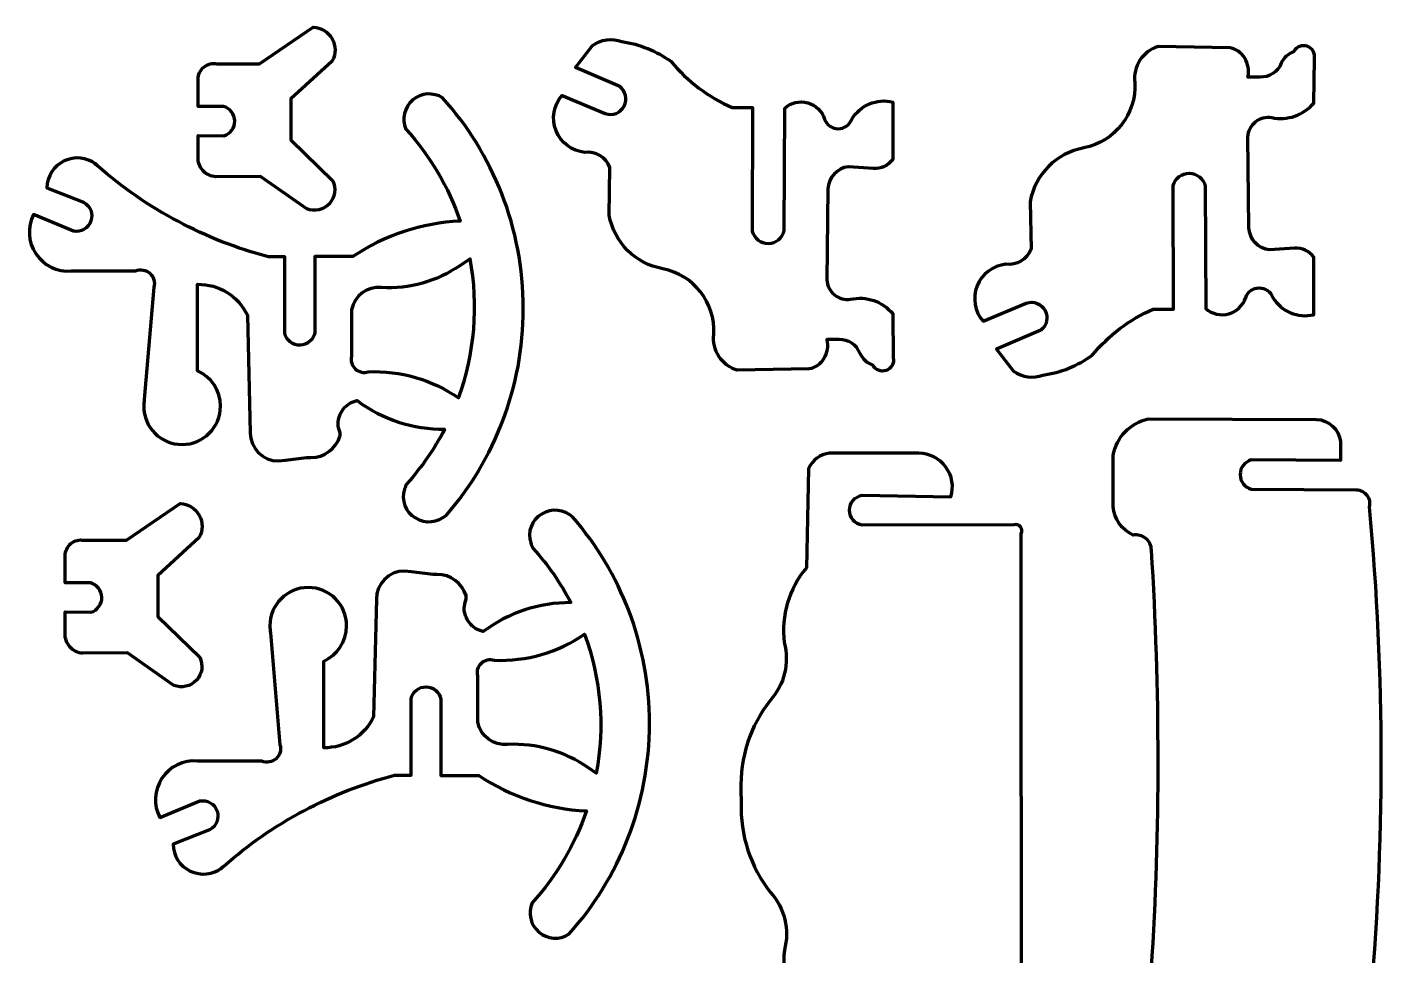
# Model space of a CAD drawing. Header units: centimetres. Extents: x -9.9 to 13.7, y -14.2 to 24.
# Drawn here: x -9.86 to 5.34, y 13.6 to 24 of the extents above; entities that cross this region are included whole.
import ezdxf

# ---------------------------------------------------------------- set-up
doc = ezdxf.new("R2010")
doc.units = ezdxf.units.CM
doc.header["$MEASUREMENT"] = 0
doc.layers.add('Laag 1', color=7, linetype='Continuous')

msp = doc.modelspace()

# ---------------------------------------------------------------- linework, layer by layer
at = {"layer": 'Laag 1', "lineweight": 100}
for points, knots in [([(-6.4484, 23.62317), (-6.40561, 23.70076), (-6.40601, 23.79496), (-6.44944, 23.87219), (-6.44944, 23.87219), (-6.49287, 23.94944), (-6.57316, 23.99872), (-6.66169, 24.00248), (-6.66169, 24.00248), (-6.66169, 24.00248), (-7.26418, 23.59216), (-7.26418, 23.59216), (-7.26418, 23.59216), (-7.26418, 23.59216), (-7.73876, 23.59216), (-7.73876, 23.59216), (-7.73876, 23.59216), (-7.7907, 23.60253), (-7.84456, 23.589), (-7.88544, 23.55533), (-7.88544, 23.55533), (-7.92633, 23.52167), (-7.94969, 23.4714), (-7.94969, 23.41844), (-7.94969, 23.41844), (-7.94969, 23.41844), (-7.94969, 23.11446), (-7.94969, 23.11446), (-7.94969, 23.11446), (-7.94969, 23.11446), (-7.66742, 23.11446), (-7.66742, 23.11446), (-7.66742, 23.11446), (-7.59324, 23.09529), (-7.54094, 23.02902), (-7.53949, 22.95241), (-7.53949, 22.95241), (-7.53804, 22.87582), (-7.58782, 22.80763), (-7.66122, 22.78566), (-7.66122, 22.78566), (-7.66122, 22.78566), (-7.94969, 22.78878), (-7.94969, 22.78878), (-7.94969, 22.78878), (-7.94969, 22.78878), (-7.94969, 22.54992), (-7.94969, 22.54992), (-7.94969, 22.54992), (-7.95332, 22.4939), (-7.93438, 22.43875), (-7.89708, 22.39679), (-7.89708, 22.39679), (-7.85978, 22.35484), (-7.80724, 22.32955), (-7.75117, 22.32659), (-7.75117, 22.32659), (-7.75117, 22.32659), (-7.25178, 22.3297), (-7.25178, 22.3297), (-7.25178, 22.3297), (-7.25178, 22.3297), (-6.73377, 21.96679), (-6.73377, 21.96679), (-6.73377, 21.96679), (-6.64517, 21.93223), (-6.54444, 21.9555), (-6.47998, 22.02544), (-6.47998, 22.02544), (-6.41553, 22.09538), (-6.40053, 22.19767), (-6.4422, 22.28316), (-6.4422, 22.28316), (-6.4422, 22.28316), (-6.91057, 22.73913), (-6.91057, 22.73913), (-6.91057, 22.73913), (-6.91057, 22.73913), (-6.91057, 23.19822), (-6.91057, 23.19822), (-6.91057, 23.19822), (-6.91057, 23.19822), (-6.4484, 23.62317), (-6.4484, 23.62317)], [0, 0, 0, 0, 0.04545455, 0.04545455, 0.04545455, 0.04545455, 0.09090909, 0.09090909, 0.09090909, 0.09090909, 0.13636364, 0.13636364, 0.13636364, 0.13636364, 0.18181818, 0.18181818, 0.18181818, 0.18181818, 0.22727273, 0.22727273, 0.22727273, 0.22727273, 0.27272727, 0.27272727, 0.27272727, 0.27272727, 0.31818182, 0.31818182, 0.31818182, 0.31818182, 0.36363636, 0.36363636, 0.36363636, 0.36363636, 0.40909091, 0.40909091, 0.40909091, 0.40909091, 0.45454545, 0.45454545, 0.45454545, 0.45454545, 0.5, 0.5, 0.5, 0.5, 0.54545455, 0.54545455, 0.54545455, 0.54545455, 0.59090909, 0.59090909, 0.59090909, 0.59090909, 0.63636364, 0.63636364, 0.63636364, 0.63636364, 0.68181818, 0.68181818, 0.68181818, 0.68181818, 0.72727273, 0.72727273, 0.72727273, 0.72727273, 0.77272727, 0.77272727, 0.77272727, 0.77272727, 0.81818182, 0.81818182, 0.81818182, 0.81818182, 0.86363636, 0.86363636, 0.86363636, 0.86363636, 0.90909091, 0.90909091, 0.90909091, 0.90909091, 1, 1, 1, 1]), ([(-1.10588, 20.17568), (-1.10588, 20.17568), (-1.91353, 20.16153), (-1.91353, 20.16153), (-1.91353, 20.16153), (-2.08764, 20.21368), (-2.19807, 20.38458), (-2.17408, 20.56475), (-2.17408, 20.56475), (-2.15694, 20.91638), (-2.39962, 21.22765), (-2.74482, 21.29678), (-2.74482, 21.29678), (-3.05178, 21.35126), (-3.2921, 21.59157), (-3.34657, 21.89854), (-3.34657, 21.89854), (-3.34657, 21.89854), (-3.33727, 22.43207), (-3.33727, 22.43207), (-3.33727, 22.43207), (-3.38305, 22.54496), (-3.4985, 22.61346), (-3.61953, 22.59955), (-3.61953, 22.59955), (-3.7635, 22.6139), (-3.88747, 22.70729), (-3.94098, 22.84171), (-3.94098, 22.84171), (-3.99448, 22.97615), (-3.96861, 23.12917), (-3.87388, 23.23853), (-3.87388, 23.23853), (-3.87388, 23.23853), (-3.39, 23.03381), (-3.39, 23.03381), (-3.39, 23.03381), (-3.30907, 23.00653), (-3.22028, 23.04185), (-3.18025, 23.1173), (-3.18025, 23.1173), (-3.14022, 23.19274), (-3.16073, 23.28608), (-3.2287, 23.33779), (-3.2287, 23.33779), (-3.2287, 23.33779), (-3.72499, 23.55183), (-3.72499, 23.55183), (-3.72499, 23.55183), (-3.72499, 23.55183), (-3.53268, 23.79686), (-3.53268, 23.79686), (-3.53268, 23.79686), (-3.43767, 23.86649), (-3.31372, 23.88286), (-3.20389, 23.84028), (-3.20389, 23.84028), (-3.00421, 23.81264), (-2.81451, 23.73589), (-2.65176, 23.61695), (-2.65176, 23.61695), (-2.46773, 23.39427), (-2.23399, 23.2179), (-1.96936, 23.10205), (-1.96936, 23.10205), (-1.96936, 23.10205), (-1.73983, 23.10205), (-1.73983, 23.10205), (-1.73983, 23.10205), (-1.73983, 23.10205), (-1.74603, 21.71865), (-1.74603, 21.71865), (-1.74603, 21.71865), (-1.72438, 21.63604), (-1.64907, 21.57893), (-1.56369, 21.58041), (-1.56369, 21.58041), (-1.4783, 21.58188), (-1.405, 21.64153), (-1.38622, 21.72484), (-1.38622, 21.72484), (-1.38622, 21.72484), (-1.38001, 23.09586), (-1.38001, 23.09586), (-1.38001, 23.09586), (-1.30988, 23.1578), (-1.21317, 23.18005), (-1.12301, 23.155), (-1.12301, 23.155), (-1.03285, 23.12997), (-0.96149, 23.06101), (-0.93335, 22.97177), (-0.93335, 22.97177), (-0.91032, 22.90764), (-0.84951, 22.86484), (-0.78136, 22.86484), (-0.78136, 22.86484), (-0.7132, 22.86486), (-0.65239, 22.90763), (-0.62937, 22.97177), (-0.62937, 22.97177), (-0.53444, 23.12888), (-0.34886, 23.20662), (-0.1703, 23.16409), (-0.1703, 23.16409), (-0.1703, 23.16409), (-0.1703, 22.52095), (-0.1703, 22.52095), (-0.1703, 22.52095), (-0.21974, 22.45124), (-0.30225, 22.41274), (-0.38743, 22.41964), (-0.38743, 22.41964), (-0.38743, 22.41964), (-0.66659, 22.43826), (-0.66659, 22.43826), (-0.66659, 22.43826), (-0.79455, 22.42491), (-0.89276, 22.31871), (-0.89613, 22.19011), (-0.89613, 22.19011), (-0.89613, 22.19011), (-0.90853, 21.17273), (-0.90853, 21.17273), (-0.90853, 21.17273), (-0.90502, 21.1073), (-0.87405, 21.04641), (-0.82325, 21.00506), (-0.82325, 21.00506), (-0.77244, 20.96371), (-0.70654, 20.94574), (-0.64178, 20.95558), (-0.64178, 20.95558), (-0.46684, 20.99389), (-0.28512, 20.93171), (-0.1703, 20.79429), (-0.1703, 20.79429), (-0.1703, 20.79429), (-0.16409, 20.29799), (-0.16409, 20.29799), (-0.16409, 20.29799), (-0.15231, 20.23807), (-0.18632, 20.17856), (-0.24395, 20.15831), (-0.24395, 20.15831), (-0.30158, 20.13807), (-0.36534, 20.16321), (-0.39363, 20.21735), (-0.39363, 20.21735), (-0.45672, 20.23991), (-0.50813, 20.28683), (-0.53631, 20.34762), (-0.53631, 20.34762), (-0.5717, 20.44597), (-0.66774, 20.50915), (-0.77205, 20.50272), (-0.77205, 20.50272), (-0.77205, 20.50272), (-0.90774, 20.50447), (-0.90774, 20.50447), (-0.90774, 20.50447), (-0.89275, 20.43083), (-0.90562, 20.35346), (-0.94324, 20.29102), (-0.94324, 20.29102), (-0.98087, 20.2286), (-1.03983, 20.18678), (-1.10589, 20.17566)], [0, 0, 0, 0, 0.02325581, 0.02325581, 0.02325581, 0.02325581, 0.04651163, 0.04651163, 0.04651163, 0.04651163, 0.06976744, 0.06976744, 0.06976744, 0.06976744, 0.09302326, 0.09302326, 0.09302326, 0.09302326, 0.11627907, 0.11627907, 0.11627907, 0.11627907, 0.13953488, 0.13953488, 0.13953488, 0.13953488, 0.1627907, 0.1627907, 0.1627907, 0.1627907, 0.18604651, 0.18604651, 0.18604651, 0.18604651, 0.20930233, 0.20930233, 0.20930233, 0.20930233, 0.23255814, 0.23255814, 0.23255814, 0.23255814, 0.25581395, 0.25581395, 0.25581395, 0.25581395, 0.27906977, 0.27906977, 0.27906977, 0.27906977, 0.30232558, 0.30232558, 0.30232558, 0.30232558, 0.3255814, 0.3255814, 0.3255814, 0.3255814, 0.34883721, 0.34883721, 0.34883721, 0.34883721, 0.37209302, 0.37209302, 0.37209302, 0.37209302, 0.39534884, 0.39534884, 0.39534884, 0.39534884, 0.41860465, 0.41860465, 0.41860465, 0.41860465, 0.44186047, 0.44186047, 0.44186047, 0.44186047, 0.46511628, 0.46511628, 0.46511628, 0.46511628, 0.48837209, 0.48837209, 0.48837209, 0.48837209, 0.51162791, 0.51162791, 0.51162791, 0.51162791, 0.53488372, 0.53488372, 0.53488372, 0.53488372, 0.55813953, 0.55813953, 0.55813953, 0.55813953, 0.58139535, 0.58139535, 0.58139535, 0.58139535, 0.60465116, 0.60465116, 0.60465116, 0.60465116, 0.62790698, 0.62790698, 0.62790698, 0.62790698, 0.65116279, 0.65116279, 0.65116279, 0.65116279, 0.6744186, 0.6744186, 0.6744186, 0.6744186, 0.69767442, 0.69767442, 0.69767442, 0.69767442, 0.72093023, 0.72093023, 0.72093023, 0.72093023, 0.74418605, 0.74418605, 0.74418605, 0.74418605, 0.76744186, 0.76744186, 0.76744186, 0.76744186, 0.79069767, 0.79069767, 0.79069767, 0.79069767, 0.81395349, 0.81395349, 0.81395349, 0.81395349, 0.8372093, 0.8372093, 0.8372093, 0.8372093, 0.86046512, 0.86046512, 0.86046512, 0.86046512, 0.88372093, 0.88372093, 0.88372093, 0.88372093, 0.90697674, 0.90697674, 0.90697674, 0.90697674, 0.93023256, 0.93023256, 0.93023256, 0.93023256, 0.95348837, 0.95348837, 0.95348837, 0.95348837, 1, 1, 1, 1]), ([(3.6095, 23.77079), (3.6095, 23.77079), (2.80186, 23.78494), (2.80186, 23.78494), (2.80186, 23.78494), (2.62775, 23.73277), (2.51731, 23.56185), (2.5413, 23.38169), (2.5413, 23.38169), (2.55845, 23.03006), (2.31576, 22.71879), (1.97056, 22.64966), (1.97056, 22.64966), (1.6636, 22.59519), (1.42329, 22.35487), (1.36881, 22.0479), (1.36881, 22.0479), (1.36881, 22.0479), (1.37812, 21.5144), (1.37812, 21.5144), (1.37812, 21.5144), (1.33234, 21.4015), (1.21688, 21.33298), (1.09585, 21.34689), (1.09585, 21.34689), (0.95188, 21.33255), (0.82791, 21.23915), (0.77441, 21.10473), (0.77441, 21.10473), (0.7209, 20.97032), (0.74677, 20.81727), (0.8415, 20.70791), (0.8415, 20.70791), (0.8415, 20.70791), (1.32538, 20.91263), (1.32538, 20.91263), (1.32538, 20.91263), (1.40632, 20.93994), (1.4951, 20.90459), (1.53513, 20.82915), (1.53513, 20.82915), (1.57517, 20.75371), (1.55465, 20.66036), (1.48668, 20.60865), (1.48668, 20.60865), (1.48668, 20.60865), (0.99039, 20.39463), (0.99039, 20.39463), (0.99039, 20.39463), (0.99039, 20.39463), (1.18271, 20.14958), (1.18271, 20.14958), (1.18271, 20.14958), (1.27771, 20.07997), (1.40167, 20.06358), (1.51149, 20.10616), (1.51149, 20.10616), (1.71118, 20.13383), (1.90087, 20.21055), (2.06362, 20.32949), (2.06362, 20.32949), (2.24765, 20.55217), (2.48139, 20.72854), (2.74602, 20.84439), (2.74602, 20.84439), (2.74602, 20.84439), (2.97556, 20.84439), (2.97556, 20.84439), (2.97556, 20.84439), (2.97556, 20.84439), (2.96936, 22.22782), (2.96936, 22.22782), (2.96936, 22.22782), (2.99101, 22.31043), (3.06632, 22.36751), (3.1517, 22.36604), (3.1517, 22.36604), (3.23708, 22.36458), (3.31038, 22.30491), (3.32917, 22.2216), (3.32917, 22.2216), (3.32917, 22.2216), (3.33538, 20.8506), (3.33538, 20.8506), (3.33538, 20.8506), (3.40551, 20.78867), (3.50221, 20.76639), (3.59237, 20.79144), (3.59237, 20.79144), (3.68253, 20.81649), (3.7539, 20.88543), (3.78203, 20.97467), (3.78203, 20.97467), (3.80506, 21.03882), (3.86587, 21.0816), (3.93402, 21.0816), (3.93402, 21.0816), (4.00218, 21.0816), (4.06299, 21.03881), (4.08601, 20.97467), (4.08601, 20.97467), (4.18094, 20.81758), (4.36652, 20.73982), (4.54508, 20.78236), (4.54508, 20.78236), (4.54508, 20.78236), (4.54509, 21.42552), (4.54509, 21.42552), (4.54509, 21.42552), (4.49564, 21.49523), (4.41313, 21.5337), (4.32796, 21.5268), (4.32796, 21.5268), (4.32796, 21.5268), (4.0488, 21.5082), (4.0488, 21.5082), (4.0488, 21.5082), (3.92084, 21.52156), (3.82263, 21.62772), (3.81926, 21.75633), (3.81926, 21.75633), (3.81926, 21.75633), (3.80685, 22.77374), (3.80685, 22.77374), (3.80685, 22.77374), (3.81036, 22.83914), (3.84133, 22.90003), (3.89213, 22.94138), (3.89213, 22.94138), (3.94294, 22.98273), (4.00884, 23.0007), (4.0736, 22.99086), (4.0736, 22.99086), (4.24855, 22.95257), (4.43026, 23.01473), (4.54508, 23.15215), (4.54508, 23.15215), (4.54508, 23.15215), (4.55129, 23.64845), (4.55129, 23.64845), (4.55129, 23.64845), (4.56308, 23.7084), (4.52906, 23.76788), (4.47143, 23.78813), (4.47143, 23.78813), (4.41381, 23.80839), (4.35004, 23.78324), (4.32175, 23.72909), (4.32175, 23.72909), (4.25866, 23.70655), (4.20725, 23.65961), (4.17907, 23.59882), (4.17907, 23.59882), (4.14369, 23.50048), (4.04764, 23.43729), (3.94333, 23.44372), (3.94333, 23.44372), (3.94333, 23.44372), (3.80765, 23.442), (3.80765, 23.442), (3.80765, 23.442), (3.82264, 23.51562), (3.80976, 23.59299), (3.77214, 23.65542), (3.77214, 23.65542), (3.73452, 23.71785), (3.67556, 23.75967), (3.6095, 23.77078)], [0, 0, 0, 0, 0.02325581, 0.02325581, 0.02325581, 0.02325581, 0.04651163, 0.04651163, 0.04651163, 0.04651163, 0.06976744, 0.06976744, 0.06976744, 0.06976744, 0.09302326, 0.09302326, 0.09302326, 0.09302326, 0.11627907, 0.11627907, 0.11627907, 0.11627907, 0.13953488, 0.13953488, 0.13953488, 0.13953488, 0.1627907, 0.1627907, 0.1627907, 0.1627907, 0.18604651, 0.18604651, 0.18604651, 0.18604651, 0.20930233, 0.20930233, 0.20930233, 0.20930233, 0.23255814, 0.23255814, 0.23255814, 0.23255814, 0.25581395, 0.25581395, 0.25581395, 0.25581395, 0.27906977, 0.27906977, 0.27906977, 0.27906977, 0.30232558, 0.30232558, 0.30232558, 0.30232558, 0.3255814, 0.3255814, 0.3255814, 0.3255814, 0.34883721, 0.34883721, 0.34883721, 0.34883721, 0.37209302, 0.37209302, 0.37209302, 0.37209302, 0.39534884, 0.39534884, 0.39534884, 0.39534884, 0.41860465, 0.41860465, 0.41860465, 0.41860465, 0.44186047, 0.44186047, 0.44186047, 0.44186047, 0.46511628, 0.46511628, 0.46511628, 0.46511628, 0.48837209, 0.48837209, 0.48837209, 0.48837209, 0.51162791, 0.51162791, 0.51162791, 0.51162791, 0.53488372, 0.53488372, 0.53488372, 0.53488372, 0.55813953, 0.55813953, 0.55813953, 0.55813953, 0.58139535, 0.58139535, 0.58139535, 0.58139535, 0.60465116, 0.60465116, 0.60465116, 0.60465116, 0.62790698, 0.62790698, 0.62790698, 0.62790698, 0.65116279, 0.65116279, 0.65116279, 0.65116279, 0.6744186, 0.6744186, 0.6744186, 0.6744186, 0.69767442, 0.69767442, 0.69767442, 0.69767442, 0.72093023, 0.72093023, 0.72093023, 0.72093023, 0.74418605, 0.74418605, 0.74418605, 0.74418605, 0.76744186, 0.76744186, 0.76744186, 0.76744186, 0.79069767, 0.79069767, 0.79069767, 0.79069767, 0.81395349, 0.81395349, 0.81395349, 0.81395349, 0.8372093, 0.8372093, 0.8372093, 0.8372093, 0.86046512, 0.86046512, 0.86046512, 0.86046512, 0.88372093, 0.88372093, 0.88372093, 0.88372093, 0.90697674, 0.90697674, 0.90697674, 0.90697674, 0.93023256, 0.93023256, 0.93023256, 0.93023256, 0.95348837, 0.95348837, 0.95348837, 0.95348837, 1, 1, 1, 1]), ([(-5.16795, 18.53886), (-4.63218, 19.15868), (-4.30812, 19.96655), (-4.30812, 20.85012), (-4.30812, 20.85012), (-4.30812, 21.75738), (-4.64979, 22.58484), (-5.21149, 23.21084), (-5.21149, 23.21084), (-5.31633, 23.27706), (-5.45204, 23.26738), (-5.54644, 23.18699), (-5.54644, 23.18699), (-5.64084, 23.1066), (-5.67199, 22.97415), (-5.62332, 22.86011), (-5.62332, 22.86011), (-5.35236, 22.56187), (-5.14509, 22.21146), (-5.0142, 21.83036), (-5.0142, 21.83036), (-5.0142, 21.83036), (-5.01535, 21.83031), (-5.01535, 21.83031), (-5.01535, 21.83031), (-5.44499, 21.8089), (-5.86083, 21.6717), (-6.21887, 21.43326), (-6.21887, 21.43326), (-6.21887, 21.43326), (-6.64382, 21.43327), (-6.64382, 21.43327), (-6.64382, 21.43327), (-6.64382, 21.43327), (-6.64382, 20.58027), (-6.64382, 20.58027), (-6.64382, 20.58027), (-6.65864, 20.50042), (-6.72758, 20.44199), (-6.80879, 20.44049), (-6.80879, 20.44049), (-6.88999, 20.43898), (-6.96105, 20.4948), (-6.97882, 20.57406), (-6.97882, 20.57406), (-6.97882, 20.57406), (-6.97881, 21.43016), (-6.97881, 21.43016), (-6.97881, 21.43016), (-6.97881, 21.43016), (-7.16182, 21.43016), (-7.16182, 21.43016), (-7.16182, 21.43016), (-7.87067, 21.616), (-8.52619, 21.96513), (-9.07593, 22.44967), (-9.07593, 22.44967), (-9.07593, 22.44967), (-9.07752, 22.45108), (-9.07752, 22.45108), (-9.07752, 22.45108), (-9.07752, 22.45108), (-9.07911, 22.45249), (-9.07911, 22.45249), (-9.07911, 22.45249), (-9.07911, 22.45249), (-9.08072, 22.4539), (-9.08072, 22.4539), (-9.08072, 22.4539), (-9.08072, 22.4539), (-9.08232, 22.45533), (-9.08232, 22.45533), (-9.08232, 22.45533), (-9.09165, 22.4636), (-9.10096, 22.47189), (-9.11023, 22.48023), (-9.11023, 22.48023), (-9.10517, 22.47533), (-9.10007, 22.47046), (-9.09492, 22.46565), (-9.09492, 22.46565), (-9.19656, 22.54508), (-9.33444, 22.56), (-9.45073, 22.5042), (-9.45073, 22.5042), (-9.56702, 22.4484), (-9.64164, 22.3315), (-9.64329, 22.20252), (-9.64329, 22.20252), (-9.64329, 22.20252), (-9.23385, 22.04123), (-9.23385, 22.04123), (-9.23385, 22.04123), (-9.15792, 22.00176), (-9.1224, 21.91258), (-9.15039, 21.83171), (-9.15039, 21.83171), (-9.17839, 21.75085), (-9.26143, 21.70272), (-9.34551, 21.71863), (-9.34551, 21.71863), (-9.34551, 21.71863), (-9.79218, 21.90474), (-9.79218, 21.90474), (-9.79218, 21.90474), (-9.8647, 21.76433), (-9.85531, 21.59559), (-9.76764, 21.46409), (-9.76764, 21.46409), (-9.67997, 21.33261), (-9.52784, 21.25903), (-9.37033, 21.27197), (-9.37033, 21.27197), (-9.37033, 21.27197), (-8.6507, 21.27198), (-8.6507, 21.27198), (-8.6507, 21.27198), (-8.59659, 21.29506), (-8.53401, 21.28477), (-8.49015, 21.24556), (-8.49015, 21.24556), (-8.44629, 21.20636), (-8.42907, 21.14531), (-8.44598, 21.08896), (-8.44598, 21.08896), (-8.44598, 21.08896), (-8.55287, 19.83436), (-8.55287, 19.83436), (-8.55287, 19.83436), (-8.55729, 19.80952), (-8.55958, 19.78416), (-8.55958, 19.75828), (-8.55958, 19.75828), (-8.55958, 19.52081), (-8.36707, 19.32829), (-8.1296, 19.32829), (-8.1296, 19.32829), (-7.89212, 19.32829), (-7.69961, 19.5208), (-7.69961, 19.75828), (-7.69961, 19.75828), (-7.69961, 19.93394), (-7.80494, 20.08499), (-7.95589, 20.15173), (-7.95589, 20.15173), (-7.95589, 20.15173), (-7.95589, 21.1231), (-7.95589, 21.1231), (-7.95589, 21.1231), (-7.71771, 21.12697), (-7.49932, 20.99106), (-7.39756, 20.77567), (-7.39756, 20.77567), (-7.39756, 20.77567), (-7.36649, 19.46051), (-7.36649, 19.46051), (-7.36649, 19.46051), (-7.36649, 19.2858), (-7.22487, 19.14417), (-7.05016, 19.14417), (-7.05016, 19.14417), (-7.05016, 19.14417), (-6.97178, 19.15396), (-6.97178, 19.15396), (-6.97178, 19.15396), (-6.97178, 19.15396), (-6.73128, 19.184), (-6.73128, 19.184), (-6.73128, 19.184), (-6.7173, 19.18226), (-6.70307, 19.18136), (-6.68863, 19.18136), (-6.68863, 19.18136), (-6.53558, 19.18137), (-6.40588, 19.28129), (-6.3612, 19.41946), (-6.3612, 19.41946), (-6.35812, 19.43636), (-6.35888, 19.4537), (-6.36343, 19.47025), (-6.36343, 19.47025), (-6.38746, 19.52645), (-6.3886, 19.5898), (-6.36661, 19.64682), (-6.36661, 19.64682), (-6.35702, 19.67486), (-6.34279, 19.70109), (-6.3245, 19.7244), (-6.3245, 19.7244), (-6.28578, 19.7738), (-6.23074, 19.80779), (-6.16924, 19.82031), (-6.16924, 19.82031), (-5.8861, 19.60975), (-5.54187, 19.49754), (-5.18904, 19.50083), (-5.18904, 19.50083), (-5.30358, 19.28033), (-5.44531, 19.07502), (-5.61091, 18.88976), (-5.61091, 18.88976), (-5.62238, 18.87077), (-5.6316, 18.8505), (-5.63837, 18.82936), (-5.63837, 18.82936), (-5.67862, 18.70648), (-5.6284, 18.5737), (-5.5169, 18.50589), (-5.5169, 18.50589), (-5.4054, 18.43808), (-5.26094, 18.45245), (-5.16795, 18.53885)], [0, 0, 0, 0, 0.01851852, 0.01851852, 0.01851852, 0.01851852, 0.03703704, 0.03703704, 0.03703704, 0.03703704, 0.05555556, 0.05555556, 0.05555556, 0.05555556, 0.07407407, 0.07407407, 0.07407407, 0.07407407, 0.09259259, 0.09259259, 0.09259259, 0.09259259, 0.11111111, 0.11111111, 0.11111111, 0.11111111, 0.12962963, 0.12962963, 0.12962963, 0.12962963, 0.14814815, 0.14814815, 0.14814815, 0.14814815, 0.16666667, 0.16666667, 0.16666667, 0.16666667, 0.18518519, 0.18518519, 0.18518519, 0.18518519, 0.2037037, 0.2037037, 0.2037037, 0.2037037, 0.22222222, 0.22222222, 0.22222222, 0.22222222, 0.24074074, 0.24074074, 0.24074074, 0.24074074, 0.25925926, 0.25925926, 0.25925926, 0.25925926, 0.27777778, 0.27777778, 0.27777778, 0.27777778, 0.2962963, 0.2962963, 0.2962963, 0.2962963, 0.31481481, 0.31481481, 0.31481481, 0.31481481, 0.33333333, 0.33333333, 0.33333333, 0.33333333, 0.35185185, 0.35185185, 0.35185185, 0.35185185, 0.37037037, 0.37037037, 0.37037037, 0.37037037, 0.38888889, 0.38888889, 0.38888889, 0.38888889, 0.40740741, 0.40740741, 0.40740741, 0.40740741, 0.42592593, 0.42592593, 0.42592593, 0.42592593, 0.44444444, 0.44444444, 0.44444444, 0.44444444, 0.46296296, 0.46296296, 0.46296296, 0.46296296, 0.48148148, 0.48148148, 0.48148148, 0.48148148, 0.5, 0.5, 0.5, 0.5, 0.51851852, 0.51851852, 0.51851852, 0.51851852, 0.53703704, 0.53703704, 0.53703704, 0.53703704, 0.55555556, 0.55555556, 0.55555556, 0.55555556, 0.57407407, 0.57407407, 0.57407407, 0.57407407, 0.59259259, 0.59259259, 0.59259259, 0.59259259, 0.61111111, 0.61111111, 0.61111111, 0.61111111, 0.62962963, 0.62962963, 0.62962963, 0.62962963, 0.64814815, 0.64814815, 0.64814815, 0.64814815, 0.66666667, 0.66666667, 0.66666667, 0.66666667, 0.68518519, 0.68518519, 0.68518519, 0.68518519, 0.7037037, 0.7037037, 0.7037037, 0.7037037, 0.72222222, 0.72222222, 0.72222222, 0.72222222, 0.74074074, 0.74074074, 0.74074074, 0.74074074, 0.75925926, 0.75925926, 0.75925926, 0.75925926, 0.77777778, 0.77777778, 0.77777778, 0.77777778, 0.7962963, 0.7962963, 0.7962963, 0.7962963, 0.81481481, 0.81481481, 0.81481481, 0.81481481, 0.83333333, 0.83333333, 0.83333333, 0.83333333, 0.85185185, 0.85185185, 0.85185185, 0.85185185, 0.87037037, 0.87037037, 0.87037037, 0.87037037, 0.88888889, 0.88888889, 0.88888889, 0.88888889, 0.90740741, 0.90740741, 0.90740741, 0.90740741, 0.92592593, 0.92592593, 0.92592593, 0.92592593, 0.94444444, 0.94444444, 0.94444444, 0.94444444, 0.96296296, 0.96296296, 0.96296296, 0.96296296, 1, 1, 1, 1]), ([(-6.23127, 20.51203), (-6.23127, 20.51203), (-6.23127, 20.83772), (-6.23127, 20.83772), (-6.23127, 20.83772), (-6.20036, 20.99449), (-6.05524, 21.10197), (-5.89628, 21.08586), (-5.89628, 21.08586), (-5.58515, 21.0687), (-5.27708, 21.15484), (-5.01999, 21.3309), (-5.01999, 21.3309), (-5.01999, 21.3309), (-4.9033, 21.40875), (-4.9033, 21.40875), (-4.9033, 21.40875), (-4.80639, 20.88668), (-4.85158, 20.34817), (-5.03413, 19.84957), (-5.03413, 19.84957), (-5.33013, 20.05501), (-5.68518, 20.15801), (-6.04517, 20.1429), (-6.04517, 20.1429), (-6.09551, 20.12633), (-6.15089, 20.13849), (-6.18965, 20.17465), (-6.18965, 20.17465), (-6.2284, 20.21084), (-6.24435, 20.26524), (-6.23127, 20.3166), (-6.23127, 20.3166), (-6.23127, 20.3166), (-6.23127, 20.51203), (-6.23127, 20.51203)], [0, 0, 0, 0, 0.1, 0.1, 0.1, 0.1, 0.2, 0.2, 0.2, 0.2, 0.3, 0.3, 0.3, 0.3, 0.4, 0.4, 0.4, 0.4, 0.5, 0.5, 0.5, 0.5, 0.6, 0.6, 0.6, 0.6, 0.7, 0.7, 0.7, 0.7, 0.8, 0.8, 0.8, 0.8, 1, 1, 1, 1]), ([(5.16485, 18.62921), (5.17704, 18.67428), (5.16791, 18.72244), (5.1401, 18.75993), (5.1401, 18.75993), (5.11229, 18.79743), (5.06883, 18.82012), (5.02216, 18.82152), (5.02216, 18.82152), (5.02216, 18.82152), (3.84348, 18.82773), (3.84348, 18.82773), (3.84348, 18.82773), (3.7707, 18.84934), (3.72079, 18.91621), (3.72079, 18.99212), (3.72079, 18.99212), (3.72079, 19.06804), (3.7707, 19.13491), (3.84347, 19.15652), (3.84347, 19.15652), (3.84347, 19.15652), (4.84226, 19.15033), (4.84226, 19.15033), (4.84226, 19.15033), (4.84226, 19.15033), (4.84226, 19.36125), (4.84226, 19.36125), (4.84226, 19.36125), (4.82732, 19.49875), (4.71371, 19.6044), (4.5755, 19.60939), (4.5755, 19.60939), (4.5755, 19.60939), (2.68959, 19.61561), (2.68959, 19.61561), (2.68959, 19.61561), (2.48842, 19.57086), (2.3341, 19.40918), (2.29876, 19.20615), (2.29876, 19.20615), (2.29876, 19.20615), (2.29876, 18.63542), (2.29876, 18.63542), (2.29876, 18.63542), (2.30833, 18.49505), (2.39406, 18.37119), (2.52209, 18.31282), (2.52209, 18.31282), (2.57223, 18.32223), (2.62395, 18.309), (2.66342, 18.2767), (2.66342, 18.2767), (2.70291, 18.24442), (2.7261, 18.19633), (2.72681, 18.14532), (2.72681, 18.14532), (2.82583, 16.58358), (2.82615, 15.01714), (2.72778, 13.45536), (2.72778, 13.45536), (2.72707, 13.40435), (2.70387, 13.35627), (2.66439, 13.32397), (2.66439, 13.32397), (2.62492, 13.29168), (2.57319, 13.27846), (2.52306, 13.28786), (2.52306, 13.28786), (2.39504, 13.22949), (2.3093, 13.10565), (2.29973, 12.96527), (2.29973, 12.96527), (2.29973, 12.96527), (2.29973, 12.39455), (2.29973, 12.39455), (2.29973, 12.39455), (2.33506, 12.1915), (2.48938, 12.02983), (2.69056, 11.98509), (2.69056, 11.98509), (2.69056, 11.98509), (4.57647, 11.9913), (4.57647, 11.9913), (4.57647, 11.9913), (4.71468, 11.99628), (4.82828, 12.10195), (4.84323, 12.23944), (4.84323, 12.23944), (4.84323, 12.23944), (4.84323, 12.44417), (4.84323, 12.44417), (4.84323, 12.44417), (4.84323, 12.44417), (3.84444, 12.44417), (3.84444, 12.44417), (3.84444, 12.44417), (3.77167, 12.46578), (3.72176, 12.53265), (3.72176, 12.60856), (3.72176, 12.60856), (3.72176, 12.68448), (3.77167, 12.75135), (3.84444, 12.77296), (3.84444, 12.77296), (3.84444, 12.77296), (5.02314, 12.77916), (5.02314, 12.77916), (5.02314, 12.77916), (5.0698, 12.78057), (5.11325, 12.80326), (5.14106, 12.84075), (5.14106, 12.84075), (5.16889, 12.87826), (5.178, 12.9264), (5.16582, 12.97147), (5.16582, 12.97147), (5.34076, 14.85334), (5.34043, 16.7474), (5.16485, 18.62921)], [0, 0, 0, 0, 0.03225806, 0.03225806, 0.03225806, 0.03225806, 0.06451613, 0.06451613, 0.06451613, 0.06451613, 0.09677419, 0.09677419, 0.09677419, 0.09677419, 0.12903226, 0.12903226, 0.12903226, 0.12903226, 0.16129032, 0.16129032, 0.16129032, 0.16129032, 0.19354839, 0.19354839, 0.19354839, 0.19354839, 0.22580645, 0.22580645, 0.22580645, 0.22580645, 0.25806452, 0.25806452, 0.25806452, 0.25806452, 0.29032258, 0.29032258, 0.29032258, 0.29032258, 0.32258065, 0.32258065, 0.32258065, 0.32258065, 0.35483871, 0.35483871, 0.35483871, 0.35483871, 0.38709677, 0.38709677, 0.38709677, 0.38709677, 0.41935484, 0.41935484, 0.41935484, 0.41935484, 0.4516129, 0.4516129, 0.4516129, 0.4516129, 0.48387097, 0.48387097, 0.48387097, 0.48387097, 0.51612903, 0.51612903, 0.51612903, 0.51612903, 0.5483871, 0.5483871, 0.5483871, 0.5483871, 0.58064516, 0.58064516, 0.58064516, 0.58064516, 0.61290323, 0.61290323, 0.61290323, 0.61290323, 0.64516129, 0.64516129, 0.64516129, 0.64516129, 0.67741935, 0.67741935, 0.67741935, 0.67741935, 0.70967742, 0.70967742, 0.70967742, 0.70967742, 0.74193548, 0.74193548, 0.74193548, 0.74193548, 0.77419355, 0.77419355, 0.77419355, 0.77419355, 0.80645161, 0.80645161, 0.80645161, 0.80645161, 0.83870968, 0.83870968, 0.83870968, 0.83870968, 0.87096774, 0.87096774, 0.87096774, 0.87096774, 0.90322581, 0.90322581, 0.90322581, 0.90322581, 0.93548387, 0.93548387, 0.93548387, 0.93548387, 1, 1, 1, 1]), ([(-1.8701, 15.45294), (-1.88459, 15.81843), (-1.76798, 16.17706), (-1.54131, 16.46413), (-1.54131, 16.46413), (-1.38362, 16.63902), (-1.32524, 16.88186), (-1.38622, 17.10931), (-1.38622, 17.10931), (-1.42219, 17.41073), (-1.33244, 17.71364), (-1.13807, 17.94681), (-1.13807, 17.94681), (-1.13807, 17.94681), (-1.11325, 19.05726), (-1.11325, 19.05726), (-1.11325, 19.05726), (-1.07285, 19.15432), (-0.98218, 19.22113), (-0.87752, 19.23097), (-0.87752, 19.23097), (-0.87752, 19.23097), (0.12128, 19.23098), (0.12128, 19.23098), (0.12128, 19.23098), (0.24095, 19.22994), (0.35313, 19.17253), (0.42396, 19.07606), (0.42396, 19.07606), (0.49478, 18.97959), (0.51595, 18.85536), (0.48109, 18.74088), (0.48109, 18.74088), (0.48109, 18.74088), (-0.5115, 18.75949), (-0.5115, 18.75949), (-0.5115, 18.75949), (-0.59426, 18.74689), (-0.65541, 18.67571), (-0.65541, 18.59199), (-0.65541, 18.59199), (-0.65541, 18.50829), (-0.59427, 18.4371), (-0.5115, 18.42449), (-0.5115, 18.42449), (-0.5115, 18.42449), (1.1883, 18.4307), (1.1883, 18.4307), (1.1883, 18.4307), (1.21494, 18.43758), (1.24314, 18.4283), (1.26048, 18.40695), (1.26048, 18.40695), (1.27784, 18.38561), (1.28114, 18.3561), (1.26895, 18.33143), (1.26895, 18.33143), (1.26895, 18.33143), (1.27116, 12.44368), (1.27116, 12.44368), (1.27116, 12.44368), (1.28334, 12.41901), (1.28003, 12.3895), (1.26269, 12.36816), (1.26269, 12.36816), (1.24534, 12.34682), (1.21714, 12.33753), (1.1905, 12.34441), (1.1905, 12.34441), (1.1905, 12.34441), (-0.50929, 12.35063), (-0.50929, 12.35063), (-0.50929, 12.35063), (-0.59206, 12.33801), (-0.65321, 12.26684), (-0.65321, 12.18311), (-0.65321, 12.18311), (-0.65321, 12.09941), (-0.59206, 12.02822), (-0.5093, 12.01562), (-0.5093, 12.01562), (-0.5093, 12.01562), (0.48329, 12.03424), (0.48329, 12.03424), (0.48329, 12.03424), (0.51816, 11.91974), (0.49699, 11.79551), (0.42616, 11.69904), (0.42616, 11.69904), (0.35533, 11.60258), (0.24315, 11.54516), (0.12348, 11.54414), (0.12348, 11.54414), (0.12348, 11.54414), (-0.87531, 11.54414), (-0.87531, 11.54414), (-0.87531, 11.54414), (-0.97997, 11.55398), (-1.07065, 11.62079), (-1.11105, 11.71784), (-1.11105, 11.71784), (-1.11105, 11.71784), (-1.13587, 12.82831), (-1.13587, 12.82831), (-1.13587, 12.82831), (-1.33023, 13.06147), (-1.41999, 13.36438), (-1.38401, 13.66579), (-1.38401, 13.66579), (-1.32304, 13.89324), (-1.38142, 14.13609), (-1.5391, 14.31097), (-1.5391, 14.31097), (-1.76578, 14.59805), (-1.88239, 14.95668), (-1.8679, 15.32217), (-1.8679, 15.32217), (-1.8679, 15.32217), (-1.8701, 15.45294), (-1.8701, 15.45294)], [0, 0, 0, 0, 0.03225806, 0.03225806, 0.03225806, 0.03225806, 0.06451613, 0.06451613, 0.06451613, 0.06451613, 0.09677419, 0.09677419, 0.09677419, 0.09677419, 0.12903226, 0.12903226, 0.12903226, 0.12903226, 0.16129032, 0.16129032, 0.16129032, 0.16129032, 0.19354839, 0.19354839, 0.19354839, 0.19354839, 0.22580645, 0.22580645, 0.22580645, 0.22580645, 0.25806452, 0.25806452, 0.25806452, 0.25806452, 0.29032258, 0.29032258, 0.29032258, 0.29032258, 0.32258065, 0.32258065, 0.32258065, 0.32258065, 0.35483871, 0.35483871, 0.35483871, 0.35483871, 0.38709677, 0.38709677, 0.38709677, 0.38709677, 0.41935484, 0.41935484, 0.41935484, 0.41935484, 0.4516129, 0.4516129, 0.4516129, 0.4516129, 0.48387097, 0.48387097, 0.48387097, 0.48387097, 0.51612903, 0.51612903, 0.51612903, 0.51612903, 0.5483871, 0.5483871, 0.5483871, 0.5483871, 0.58064516, 0.58064516, 0.58064516, 0.58064516, 0.61290323, 0.61290323, 0.61290323, 0.61290323, 0.64516129, 0.64516129, 0.64516129, 0.64516129, 0.67741935, 0.67741935, 0.67741935, 0.67741935, 0.70967742, 0.70967742, 0.70967742, 0.70967742, 0.74193548, 0.74193548, 0.74193548, 0.74193548, 0.77419355, 0.77419355, 0.77419355, 0.77419355, 0.80645161, 0.80645161, 0.80645161, 0.80645161, 0.83870968, 0.83870968, 0.83870968, 0.83870968, 0.87096774, 0.87096774, 0.87096774, 0.87096774, 0.90322581, 0.90322581, 0.90322581, 0.90322581, 0.93548387, 0.93548387, 0.93548387, 0.93548387, 1, 1, 1, 1]), ([(-7.93728, 18.28713), (-7.89449, 18.36472), (-7.89489, 18.45891), (-7.93832, 18.53615), (-7.93832, 18.53615), (-7.98175, 18.6134), (-8.06204, 18.66267), (-8.15057, 18.66643), (-8.15057, 18.66643), (-8.15057, 18.66643), (-8.75306, 18.25609), (-8.75306, 18.25609), (-8.75306, 18.25609), (-8.75306, 18.25609), (-9.22764, 18.25609), (-9.22764, 18.25609), (-9.22764, 18.25609), (-9.27958, 18.26647), (-9.33343, 18.25296), (-9.37432, 18.21929), (-9.37432, 18.21929), (-9.4152, 18.18563), (-9.43857, 18.13535), (-9.43857, 18.08239), (-9.43857, 18.08239), (-9.43857, 18.08239), (-9.43857, 17.77841), (-9.43857, 17.77841), (-9.43857, 17.77841), (-9.43857, 17.77841), (-9.1563, 17.77841), (-9.1563, 17.77841), (-9.1563, 17.77841), (-9.08212, 17.75924), (-9.02981, 17.69297), (-9.02837, 17.61637), (-9.02837, 17.61637), (-9.02692, 17.53977), (-9.0767, 17.47158), (-9.1501, 17.44961), (-9.1501, 17.44961), (-9.1501, 17.44961), (-9.43857, 17.45274), (-9.43857, 17.45274), (-9.43857, 17.45274), (-9.43857, 17.45274), (-9.43857, 17.21388), (-9.43857, 17.21388), (-9.43857, 17.21388), (-9.4422, 17.15786), (-9.42326, 17.10271), (-9.38596, 17.06074), (-9.38596, 17.06074), (-9.34866, 17.01879), (-9.29611, 16.9935), (-9.24005, 16.99054), (-9.24005, 16.99054), (-9.24005, 16.99054), (-8.74065, 16.99365), (-8.74065, 16.99365), (-8.74065, 16.99365), (-8.74065, 16.99365), (-8.22265, 16.63075), (-8.22265, 16.63075), (-8.22265, 16.63075), (-8.13404, 16.59618), (-8.03331, 16.61946), (-7.96886, 16.68939), (-7.96886, 16.68939), (-7.90441, 16.75934), (-7.88941, 16.86162), (-7.93108, 16.94712), (-7.93108, 16.94712), (-7.93108, 16.94712), (-8.39945, 17.40309), (-8.39945, 17.40309), (-8.39945, 17.40309), (-8.39945, 17.40309), (-8.39945, 17.86217), (-8.39945, 17.86217), (-8.39945, 17.86217), (-8.39945, 17.86217), (-7.93728, 18.28713), (-7.93728, 18.28713)], [0, 0, 0, 0, 0.04545455, 0.04545455, 0.04545455, 0.04545455, 0.09090909, 0.09090909, 0.09090909, 0.09090909, 0.13636364, 0.13636364, 0.13636364, 0.13636364, 0.18181818, 0.18181818, 0.18181818, 0.18181818, 0.22727273, 0.22727273, 0.22727273, 0.22727273, 0.27272727, 0.27272727, 0.27272727, 0.27272727, 0.31818182, 0.31818182, 0.31818182, 0.31818182, 0.36363636, 0.36363636, 0.36363636, 0.36363636, 0.40909091, 0.40909091, 0.40909091, 0.40909091, 0.45454545, 0.45454545, 0.45454545, 0.45454545, 0.5, 0.5, 0.5, 0.5, 0.54545455, 0.54545455, 0.54545455, 0.54545455, 0.59090909, 0.59090909, 0.59090909, 0.59090909, 0.63636364, 0.63636364, 0.63636364, 0.63636364, 0.68181818, 0.68181818, 0.68181818, 0.68181818, 0.72727273, 0.72727273, 0.72727273, 0.72727273, 0.77272727, 0.77272727, 0.77272727, 0.77272727, 0.81818182, 0.81818182, 0.81818182, 0.81818182, 0.86363636, 0.86363636, 0.86363636, 0.86363636, 0.90909091, 0.90909091, 0.90909091, 0.90909091, 1, 1, 1, 1]), ([(-3.75495, 18.51638), (-3.84793, 18.60278), (-3.9924, 18.61713), (-4.1039, 18.54932), (-4.1039, 18.54932), (-4.21539, 18.48152), (-4.26562, 18.34874), (-4.22537, 18.22585), (-4.22537, 18.22585), (-4.2186, 18.20474), (-4.20938, 18.18445), (-4.19791, 18.16545), (-4.19791, 18.16545), (-4.03247, 17.98124), (-3.89079, 17.77699), (-3.77615, 17.55753), (-3.77615, 17.55753), (-4.12929, 17.55979), (-4.47348, 17.44648), (-4.75623, 17.2349), (-4.75623, 17.2349), (-4.81774, 17.24743), (-4.87277, 17.28142), (-4.9115, 17.33081), (-4.9115, 17.33081), (-4.92978, 17.35413), (-4.94402, 17.38035), (-4.9536, 17.40839), (-4.9536, 17.40839), (-4.97559, 17.46542), (-4.97446, 17.52877), (-4.95043, 17.58497), (-4.95043, 17.58497), (-4.94588, 17.60153), (-4.94511, 17.61888), (-4.9482, 17.63576), (-4.9482, 17.63576), (-4.99287, 17.77393), (-5.12258, 17.87385), (-5.27562, 17.87385), (-5.27562, 17.87385), (-5.29006, 17.87386), (-5.3043, 17.87296), (-5.31828, 17.87123), (-5.31828, 17.87123), (-5.31828, 17.87123), (-5.55878, 17.90127), (-5.55878, 17.90127), (-5.55878, 17.90127), (-5.55878, 17.90127), (-5.63715, 17.91107), (-5.63715, 17.91107), (-5.63715, 17.91107), (-5.81186, 17.91107), (-5.95349, 17.76942), (-5.95349, 17.59471), (-5.95349, 17.59471), (-5.95349, 17.59471), (-5.98456, 16.27955), (-5.98456, 16.27955), (-5.98456, 16.27955), (-6.08631, 16.06417), (-6.30471, 15.92826), (-6.54289, 15.93213), (-6.54289, 15.93213), (-6.54289, 15.93213), (-6.54289, 16.9035), (-6.54289, 16.9035), (-6.54289, 16.9035), (-6.39193, 16.97024), (-6.2866, 17.12128), (-6.2866, 17.29694), (-6.2866, 17.29694), (-6.2866, 17.53443), (-6.47912, 17.72693), (-6.71659, 17.72693), (-6.71659, 17.72693), (-6.95407, 17.72694), (-7.14658, 17.53442), (-7.14658, 17.29694), (-7.14658, 17.29694), (-7.14658, 17.27107), (-7.14429, 17.2457), (-7.13987, 17.22087), (-7.13987, 17.22087), (-7.13987, 17.22087), (-7.03298, 15.96626), (-7.03298, 15.96626), (-7.03298, 15.96626), (-7.01607, 15.90993), (-7.03328, 15.84886), (-7.07714, 15.80965), (-7.07714, 15.80965), (-7.121, 15.77044), (-7.18359, 15.76015), (-7.2377, 15.78325), (-7.2377, 15.78325), (-7.2377, 15.78325), (-7.95732, 15.78326), (-7.95732, 15.78326), (-7.95732, 15.78326), (-8.11484, 15.7962), (-8.26697, 15.72262), (-8.35464, 15.59112), (-8.35464, 15.59112), (-8.4423, 15.45963), (-8.4517, 15.2909), (-8.37917, 15.15047), (-8.37917, 15.15047), (-8.37917, 15.15047), (-7.93251, 15.3366), (-7.93251, 15.3366), (-7.93251, 15.3366), (-7.84842, 15.35249), (-7.76538, 15.30437), (-7.73739, 15.2235), (-7.73739, 15.2235), (-7.7094, 15.14265), (-7.74491, 15.05347), (-7.82084, 15.01399), (-7.82084, 15.01399), (-7.82084, 15.01399), (-8.23028, 14.85271), (-8.23028, 14.85271), (-8.23028, 14.85271), (-8.22863, 14.72373), (-8.15402, 14.60682), (-8.03773, 14.55102), (-8.03773, 14.55102), (-7.92143, 14.49522), (-7.78356, 14.51015), (-7.68191, 14.58956), (-7.68191, 14.58956), (-7.68706, 14.58476), (-7.69217, 14.5799), (-7.69723, 14.57499), (-7.69723, 14.57499), (-7.68795, 14.58333), (-7.67865, 14.59163), (-7.66932, 14.5999), (-7.66932, 14.5999), (-7.66932, 14.5999), (-7.66771, 14.60133), (-7.66771, 14.60133), (-7.66771, 14.60133), (-7.66771, 14.60133), (-7.66611, 14.60274), (-7.66611, 14.60274), (-7.66611, 14.60274), (-7.66611, 14.60274), (-7.66452, 14.60415), (-7.66452, 14.60415), (-7.66452, 14.60415), (-7.66452, 14.60415), (-7.66292, 14.60556), (-7.66292, 14.60556), (-7.66292, 14.60556), (-7.11318, 15.0901), (-6.45767, 15.43923), (-5.74882, 15.62505), (-5.74882, 15.62505), (-5.74882, 15.62505), (-5.56581, 15.62507), (-5.56581, 15.62507), (-5.56581, 15.62507), (-5.56581, 15.62507), (-5.56581, 16.48117), (-5.56581, 16.48117), (-5.56581, 16.48117), (-5.54804, 16.56042), (-5.47699, 16.61623), (-5.39578, 16.61473), (-5.39578, 16.61473), (-5.31458, 16.61323), (-5.24563, 16.55481), (-5.23081, 16.47496), (-5.23081, 16.47496), (-5.23081, 16.47496), (-5.23081, 15.62197), (-5.23081, 15.62197), (-5.23081, 15.62197), (-5.23081, 15.62197), (-4.80586, 15.62197), (-4.80586, 15.62197), (-4.80586, 15.62197), (-4.44783, 15.38353), (-4.03198, 15.24633), (-3.60235, 15.22492), (-3.60235, 15.22492), (-3.60235, 15.22492), (-3.60119, 15.22486), (-3.60119, 15.22486), (-3.60119, 15.22486), (-3.73209, 14.84376), (-3.93935, 14.49336), (-4.21031, 14.19511), (-4.21031, 14.19511), (-4.25898, 14.08109), (-4.22784, 13.94862), (-4.13344, 13.86823), (-4.13344, 13.86823), (-4.03904, 13.78783), (-3.90333, 13.77817), (-3.79849, 13.84438), (-3.79849, 13.84438), (-3.23679, 14.47038), (-2.89511, 15.29783), (-2.89511, 16.2051), (-2.89511, 16.2051), (-2.89511, 17.08868), (-3.21918, 17.89655), (-3.75495, 18.51637)], [0, 0, 0, 0, 0.01851852, 0.01851852, 0.01851852, 0.01851852, 0.03703704, 0.03703704, 0.03703704, 0.03703704, 0.05555556, 0.05555556, 0.05555556, 0.05555556, 0.07407407, 0.07407407, 0.07407407, 0.07407407, 0.09259259, 0.09259259, 0.09259259, 0.09259259, 0.11111111, 0.11111111, 0.11111111, 0.11111111, 0.12962963, 0.12962963, 0.12962963, 0.12962963, 0.14814815, 0.14814815, 0.14814815, 0.14814815, 0.16666667, 0.16666667, 0.16666667, 0.16666667, 0.18518519, 0.18518519, 0.18518519, 0.18518519, 0.2037037, 0.2037037, 0.2037037, 0.2037037, 0.22222222, 0.22222222, 0.22222222, 0.22222222, 0.24074074, 0.24074074, 0.24074074, 0.24074074, 0.25925926, 0.25925926, 0.25925926, 0.25925926, 0.27777778, 0.27777778, 0.27777778, 0.27777778, 0.2962963, 0.2962963, 0.2962963, 0.2962963, 0.31481481, 0.31481481, 0.31481481, 0.31481481, 0.33333333, 0.33333333, 0.33333333, 0.33333333, 0.35185185, 0.35185185, 0.35185185, 0.35185185, 0.37037037, 0.37037037, 0.37037037, 0.37037037, 0.38888889, 0.38888889, 0.38888889, 0.38888889, 0.40740741, 0.40740741, 0.40740741, 0.40740741, 0.42592593, 0.42592593, 0.42592593, 0.42592593, 0.44444444, 0.44444444, 0.44444444, 0.44444444, 0.46296296, 0.46296296, 0.46296296, 0.46296296, 0.48148148, 0.48148148, 0.48148148, 0.48148148, 0.5, 0.5, 0.5, 0.5, 0.51851852, 0.51851852, 0.51851852, 0.51851852, 0.53703704, 0.53703704, 0.53703704, 0.53703704, 0.55555556, 0.55555556, 0.55555556, 0.55555556, 0.57407407, 0.57407407, 0.57407407, 0.57407407, 0.59259259, 0.59259259, 0.59259259, 0.59259259, 0.61111111, 0.61111111, 0.61111111, 0.61111111, 0.62962963, 0.62962963, 0.62962963, 0.62962963, 0.64814815, 0.64814815, 0.64814815, 0.64814815, 0.66666667, 0.66666667, 0.66666667, 0.66666667, 0.68518519, 0.68518519, 0.68518519, 0.68518519, 0.7037037, 0.7037037, 0.7037037, 0.7037037, 0.72222222, 0.72222222, 0.72222222, 0.72222222, 0.74074074, 0.74074074, 0.74074074, 0.74074074, 0.75925926, 0.75925926, 0.75925926, 0.75925926, 0.77777778, 0.77777778, 0.77777778, 0.77777778, 0.7962963, 0.7962963, 0.7962963, 0.7962963, 0.81481481, 0.81481481, 0.81481481, 0.81481481, 0.83333333, 0.83333333, 0.83333333, 0.83333333, 0.85185185, 0.85185185, 0.85185185, 0.85185185, 0.87037037, 0.87037037, 0.87037037, 0.87037037, 0.88888889, 0.88888889, 0.88888889, 0.88888889, 0.90740741, 0.90740741, 0.90740741, 0.90740741, 0.92592593, 0.92592593, 0.92592593, 0.92592593, 0.94444444, 0.94444444, 0.94444444, 0.94444444, 0.96296296, 0.96296296, 0.96296296, 0.96296296, 1, 1, 1, 1]), ([(-4.81827, 16.57064), (-4.81827, 16.57064), (-4.81827, 16.2175), (-4.81827, 16.2175), (-4.81827, 16.2175), (-4.78736, 16.06076), (-4.64224, 15.95324), (-4.48327, 15.96935), (-4.48327, 15.96935), (-4.16098, 15.9838), (-3.84295, 15.89129), (-3.57867, 15.70625), (-3.57867, 15.70625), (-3.57867, 15.70625), (-3.4903, 15.6465), (-3.4903, 15.6465), (-3.4903, 15.6465), (-3.39339, 16.16855), (-3.43858, 16.70704), (-3.62113, 17.20565), (-3.62113, 17.20565), (-3.91713, 17.00022), (-4.27218, 16.89721), (-4.63216, 16.91231), (-4.63216, 16.91231), (-4.6825, 16.9289), (-4.73789, 16.91673), (-4.77664, 16.88056), (-4.77664, 16.88056), (-4.81539, 16.84441), (-4.83135, 16.78998), (-4.81827, 16.73861), (-4.81827, 16.73861), (-4.81827, 16.73861), (-4.81827, 16.57064), (-4.81827, 16.57064)], [0, 0, 0, 0, 0.1, 0.1, 0.1, 0.1, 0.2, 0.2, 0.2, 0.2, 0.3, 0.3, 0.3, 0.3, 0.4, 0.4, 0.4, 0.4, 0.5, 0.5, 0.5, 0.5, 0.6, 0.6, 0.6, 0.6, 0.7, 0.7, 0.7, 0.7, 0.8, 0.8, 0.8, 0.8, 1, 1, 1, 1])]:
    msp.add_open_spline(points, degree=3, knots=knots, dxfattribs=at)

doc.saveas('drawing.dxf')
